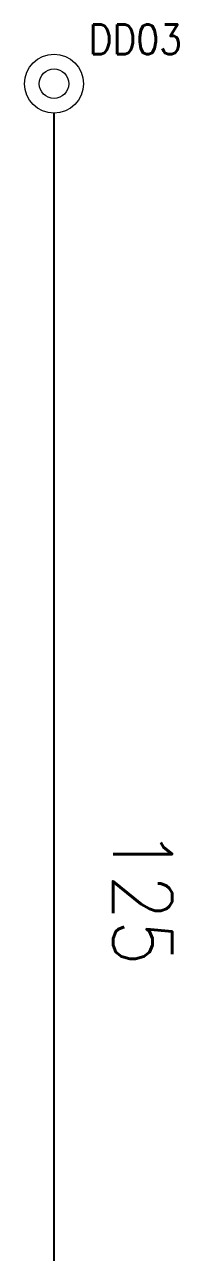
# Model space of a CAD drawing. Header units: inches. Extents: x 47316 to 59086, y 3141 to 11743.
# Drawn here: x 49004.4 to 49017.5, y 8818.6 to 8922.4 of the extents above; entities that cross this region are included whole.
import ezdxf

# ---------------------------------------------------------------- set-up
doc = ezdxf.new("R2010")
doc.units = ezdxf.units.IN
doc.header["$MEASUREMENT"] = 0
doc.styles.get("Standard").update_dxf_attribs({"font": ''})
doc.styles.get('Standard').set_extended_font_data('SimSun')
doc.linetypes.add('_VH_OTCON', pattern='A,0.0001,[7,VeSys.shx,S=0.1,R=0,X=0,Y=0],-0.4,[7,VeSys.shx,S=0.1,R=0,X=0,Y=0],-0.4,["X",Standard,S=1,R=0,X=-0.5,Y=-0.5],-0.0001,[7,VeSys.shx,S=0.1,R=0,X=0,Y=0],-0.4', length=1.2002)

msp = doc.modelspace()

# ---------------------------------------------------------------- linework, layer by layer
at = {"color": 0, "linetype": '_VH_OTCON', "lineweight": -2, "ltscale": 5}
msp.add_polyline3d([(49006.92, 8799.36, 0), (49006.92, 8899.14, 0), (49006.92, 8914.94, 0)], dxfattribs=at)
at = {"color": 0, "linetype": 'Continuous', "lineweight": 15}
for radius in [2.5, 1.25]:
    msp.add_circle((49006.92, 8917.44), radius, dxfattribs=at)

# ---------------------------------------------------------------- texts
at = {"color": 21, "linetype": 'Continuous', "lineweight": 15, "insert": (49009.85, 8922.44), "char_height": 2.5, "width": 8.7857, "attachment_point": 1}
msp.add_mtext('\\Fromans.shx;\\W0.9000000000;\\T1.0000000000;\\o\\lDD03', dxfattribs=at)
at = {"color": 7, "linetype": '_VH_OTCON', "lineweight": 18, "ltscale": 5, "insert": (49016.92, 8854.4), "char_height": 5, "width": 12.8571, "attachment_point": 1, "rotation": 270}
msp.add_mtext('\\Fromans.shx;\\W0.9000000000;\\T1.0000000000;\\o\\l125', dxfattribs=at)

doc.saveas('drawing.dxf')
